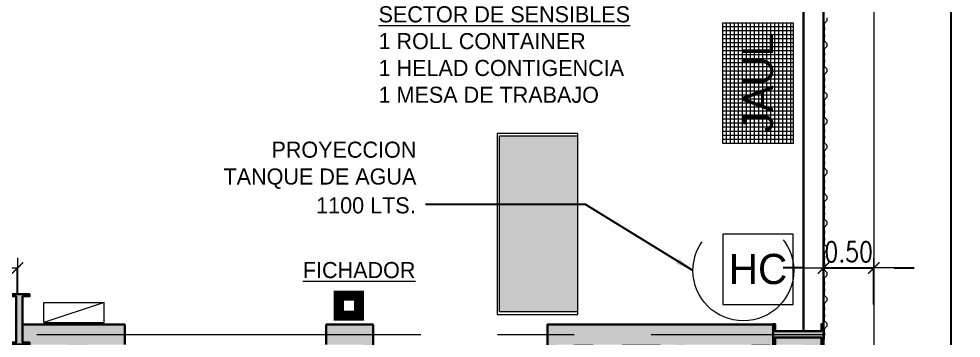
# Model space of a CAD drawing. Header units: millimetres. Extents: x 1972 to 5740, y 370 to 952.
# Drawn here: x 2718.49 to 2727.84, y 556.71 to 559.88 of the extents above; entities that cross this region are included whole.
import ezdxf

# ---------------------------------------------------------------- set-up
doc = ezdxf.new("R2010")
doc.units = ezdxf.units.MM
doc.header["$LTSCALE"] = 15
doc.linetypes.add('CENTER', pattern=[50.8, 31.75, -6.35, 6.35, -6.35])
doc.linetypes.add('DASHED2', pattern=[0.375, 0.25, -0.125])
for name, color, linetype, lineweight in [('000 ALE 00', 24, 'Continuous', 0), ('000 ALE CARPINTERIAS', 32, 'Continuous', 9), ('000 ALE COTAS', 223, 'Continuous', 9), ('000 ALE HATCH MUROS', 252, 'Continuous', 0), ('000 ALE LINEA DE MODULOS', 74, 'CENTER', 0), ('000 ALE TEXTO', 3, 'Continuous', 0), ('000 ALE TEXTO PLANO ARQ', 52, 'Continuous', 5), ('MUROS', 1, 'Continuous', 30)]:
    doc.layers.add(name, color=color, linetype=linetype, lineweight=lineweight)
for name, color, linetype, lineweight, true_color in [('000 ALE MOB HATCH', 8, 'Continuous', 0, 0x808080), ('000 ALE MOBILIARIO', 8, 'Continuous', 0, 0x808080), ('000 ALE PROYECCIONES', 253, 'DASHED2', 9, 0xa8a8a8)]:
    doc.layers.add(name, color=color, linetype=linetype, lineweight=lineweight, true_color=true_color)
doc.styles.add('RR', font='ROMANS.shx', dxfattribs={"width": 0.8})
doc.dimstyles.new('ALE cota100', dxfattribs={"dimscale": 2, "dimtxt": 0.1, "dimasz": 0.1, "dimexe": 0, "dimexo": 0.1, "dimgap": 0.03, "dimtad": 1, "dimzin": 1, "dimdsep": 46, "dimtxsty": 'RR', "dimblk1": 'COTA_N', "dimblk2": 'COTA_N', "dimsah": 1, "dimcen": 0.09, "dimclrd": 256, "dimclre": 256, "dimclrt": 256, "dimadec": 0, "dimazin": 0, "dimtfac": 1, "dimtix": 1, "dimtmove": 0, "dimatfit": 3, "dimldrblk": 'COTA_N', "dimfxl": 1, "dimtolj": 1, "dimtzin": 0, "dimarcsym": 0})
doc.dimstyles.get("Standard").update_dxf_attribs({"dimtxt": 0.18, "dimasz": 0.18, "dimexe": 0.18, "dimexo": 0.0625, "dimgap": 0.09, "dimtad": 0, "dimtih": 1, "dimtoh": 1, "dimdec": 4, "dimzin": 0, "dimdsep": 46, "dimtxsty": 'Standard', "dimcen": 0.09, "dimadec": 0, "dimazin": 0, "dimtfac": 1, "dimtdec": 4, "dimtofl": 0, "dimtmove": 0, "dimatfit": 3, "dimfxl": 1, "dimtolj": 1, "dimtzin": 0, "dimarcsym": 0})

# ---------------------------------------------------------------- blocks, each defined once
blk = doc.blocks.new('milp')
for p, q in [((-0.19, 0), (-0.19, -0.3581)), ((0.19, 0), (-0.19, 0)), ((0.19, 0), (0.19, -0.3581)), ((-0.135, -0.0523), (-0.135, -0.1585)), ((-0.1281, -0.0454), (0.1281, -0.0454)), ((0.135, -0.0523), (0.135, -0.1585)), ((0.1281, -0.1654), (-0.1281, -0.1654)), ((0.19, -0.205), (-0.19, -0.205)), ((-0.0001, -0.2881), (0.0001, -0.2881)), ((-0.0038, -0.685), (0.0039, -0.685))]:
    blk.add_line(p, q)
for centre, radius, start, end in [((-0.0158, 0.2091), 0.8523, 275.53148, 275.53148), ((0.0158, 0.2091), 0.8523, 264.46852, 264.46852), ((-0.1281, -0.0523), 0.00689, 90, 180), ((0.1281, -0.0523), 0.00689, 0, 90), ((-0.1281, -0.1585), 0.00689, 180, 270), ((0.1281, -0.1585), 0.00689, 270, 0), ((-0.0067, -0.5975), 0.3095, 88.7679, 88.7679), ((1.8278, -0.3132), 2.0183, 181.27513, 184.11429), ((0.0924, -0.4281), 0.2307, 155.65011, 182.46919), ((-0.0616, -0.3578), 0.0614, 150.81403, 156.1885), ((-0.087, -0.3436), 0.0322, 137.04608, 150.88647), ((-0.0473, -0.3825), 0.0878, 105.16166, 136.12054), ((0.0067, -0.5975), 0.3095, 91.24919, 104.38522), ((-0.0067, -0.5975), 0.3095, 75.61478, 88.74869), ((0.0473, -0.3825), 0.0878, 43.87946, 74.83834), ((0.087, -0.3436), 0.0322, 29.11353, 42.95392), ((0.0616, -0.3578), 0.0614, 23.8115, 29.18597), ((-0.0924, -0.4281), 0.2307, 357.53081, 24.34989), ((-1.8278, -0.3132), 2.0183, 355.88571, 358.72487), ((0.9099, -0.3584), 1.0997, 185.19378, 192.56356), ((0.5191, -0.4381), 0.6571, 180, 191.35087), ((-0.0019, -0.4555), 0.0616, 160.94675, 177.34152), ((-0.0209, -0.4566), 0.0446, 116.98021, 151.6052), ((0, -0.5082), 0.1001, 90, 114.26178), ((0, -0.5082), 0.1001, 65.73822, 90), ((0.0209, -0.4566), 0.0446, 28.3948, 63.01979), ((0.0195, -0.4573), 0.0461, 8.8018, 28.26257), ((-0.0291, -0.461), 0.0948, 359.7388, 6.51956), ((-0.5191, -0.4381), 0.6571, 348.64913, 0), ((-0.9099, -0.3584), 1.0997, 347.43644, 354.80622), ((-0.0375, -0.5104), 0.03, 180, 261.92569), ((0, -0.2461), 0.297, 261.92568, 270), ((0, -0.2461), 0.297, 270, 278.07432), ((0.0375, -0.5104), 0.03, 278.07431, 0), ((0.0851, -0.5338), 0.2567, 194.3946, 202.27379), ((-0.0885, -0.6047), 0.0692, 202.48396, 242.94632), ((0.4327, -0.4568), 0.5688, 191.21633, 195.46098), ((-0.0503, -0.5912), 0.0674, 194.81834, 203.00076), ((-0.0841, -0.6024), 0.032, 208.1129, 215.54661), ((-0.0885, -0.6047), 0.0272, 217.0799, 242.94632), ((-0.0551, -0.5427), 0.0975, 242.00049, 253.77432), ((-0.0439, -0.4681), 0.1726, 257.15377, 262.737), ((0.0158, 0.2091), 0.8523, 264.50836, 268.93722), ((-0.0158, 0.2091), 0.8523, 271.06278, 275.49164), ((0.0439, -0.4681), 0.1726, 277.263, 282.84623), ((0.0551, -0.5427), 0.0975, 286.22568, 297.99951), ((0.0885, -0.6047), 0.0272, 297.05368, 322.9201), ((0.0841, -0.6024), 0.032, 324.45339, 331.8871), ((0.0503, -0.5912), 0.0674, 336.99924, 345.18166), ((-0.4327, -0.4568), 0.5688, 344.53902, 348.78367), ((0.0885, -0.6047), 0.0692, 297.05368, 337.51604), ((-0.0851, -0.5338), 0.2567, 337.72621, 345.6054), ((-0.0582, -0.5524), 0.1295, 241.53491, 251.93107), ((-0.0684, -0.577), 0.103, 253.04832, 256.78122), ((-0.0439, -0.4681), 0.2146, 257.08087, 262.91769), ((0.0158, 0.2091), 0.8943, 264.46852, 268.74509), ((-0.0158, 0.2091), 0.8943, 271.26563, 275.53148), ((0.0439, -0.4681), 0.2146, 277.08231, 282.91913), ((0.0684, -0.577), 0.103, 283.21878, 286.95168), ((0.0582, -0.5524), 0.1295, 288.06893, 298.46509)]:
    blk.add_arc(centre, radius, start, end)
blk = doc.blocks.new('mbp')
for p, q in [((-0.19, 0), (-0.19, -0.24)), ((0, 0), (-0.19, 0)), ((0, 0), (0.19, 0)), ((0.19, 0), (0.19, -0.24)), ((-0.0001, -0.17), (0.0001, -0.17)), ((-0.0038, -0.5669), (0.0039, -0.5669))]:
    blk.add_line(p, q)
for centre, radius in [((0, -0.0425), 0.0175), ((0, -0.37), 0.013)]:
    blk.add_circle(centre, radius)
for centre, radius, start, end in [((-0.0158, 0.3271), 0.8523, 275.53148, 275.53148), ((0.0158, 0.3271), 0.8523, 264.46852, 264.46852), ((-0.0067, -0.4795), 0.3095, 88.7679, 88.7679), ((-0.0473, -0.2644), 0.0878, 105.16166, 136.12054), ((0.0067, -0.4795), 0.3095, 91.24919, 104.38522), ((0, -0.16), 0.0325, 201.89267, 338.10733), ((-0.0067, -0.4795), 0.3095, 75.61478, 88.74869), ((0.0473, -0.2644), 0.0878, 43.87946, 74.83834), ((1.8278, -0.1951), 2.0183, 181.27513, 184.11429), ((0.0924, -0.3101), 0.2307, 155.65011, 182.46919), ((-0.0616, -0.2397), 0.0614, 150.81403, 156.1885), ((-0.087, -0.2255), 0.0322, 137.04608, 150.88647), ((0.087, -0.2255), 0.0322, 29.11353, 42.95392), ((0.0616, -0.2397), 0.0614, 23.8115, 29.18597), ((-0.0924, -0.3101), 0.2307, 357.53081, 24.34989), ((-1.8278, -0.1951), 2.0183, 355.88571, 358.72487), ((0.9099, -0.2403), 1.0997, 185.19378, 192.56356), ((0.5191, -0.32), 0.6571, 180, 191.35087), ((0.0582, -0.4344), 0.1295, 279.56099, 279.56099), ((-0.5191, -0.32), 0.6571, 348.64913, 0), ((-0.9099, -0.2403), 1.0997, 347.43644, 354.80622), ((0.4327, -0.3387), 0.5688, 191.21633, 195.46098), ((-0.4327, -0.3387), 0.5688, 344.53902, 348.78367), ((0.0851, -0.4157), 0.2567, 194.3946, 202.27379), ((-0.0885, -0.4866), 0.0692, 202.48396, 242.94632), ((-0.0582, -0.4344), 0.1295, 241.53491, 251.93107), ((-0.0503, -0.4731), 0.0674, 194.81834, 203.00076), ((-0.0841, -0.4843), 0.032, 208.1129, 215.54661), ((-0.0885, -0.4866), 0.0272, 217.0799, 242.94632), ((-0.0551, -0.4247), 0.0975, 242.00049, 253.77432), ((-0.0684, -0.4589), 0.103, 253.04832, 256.78122), ((-0.0439, -0.35), 0.2146, 257.08087, 262.91769), ((-0.0439, -0.35), 0.1726, 257.15377, 262.737), ((0.0158, 0.3271), 0.8523, 264.50836, 268.93722), ((-0.0158, 0.3271), 0.8523, 271.06278, 275.49164), ((0.0439, -0.35), 0.1726, 277.263, 282.84623), ((0.0439, -0.35), 0.2146, 277.08231, 282.91913), ((0.0551, -0.4247), 0.0975, 286.22568, 297.99951), ((0.0684, -0.4589), 0.103, 283.21878, 286.95168), ((0.0582, -0.4344), 0.1295, 288.06893, 298.46509), ((0.0885, -0.4866), 0.0272, 297.05368, 322.9201), ((0.0841, -0.4843), 0.032, 324.45339, 331.8871), ((0.0503, -0.4731), 0.0674, 336.99924, 345.18166), ((0.0885, -0.4866), 0.0692, 297.05368, 337.51604), ((-0.0851, -0.4157), 0.2567, 337.72621, 345.6054), ((0.0158, 0.3271), 0.8943, 264.46852, 268.74509), ((-0.0158, 0.3271), 0.8943, 271.26563, 275.53148)]:
    blk.add_arc(centre, radius, start, end)
blk = doc.blocks.new('COTA_N')
for p, q in [((0, 0.5), (0, -0.5)), ((-1, 0), (0, 0))]:
    blk.add_line(p, q)
at = {"const_width": 0.065}
blk.add_lwpolyline([(0.141, 0.141), (0.283, 0.283), (0, 0), (-0.141, -0.141), (-0.283, -0.283)], dxfattribs=at)
blk = doc.blocks.new('*D84')
at = {"layer": '000 ALE COTAS', "lineweight": -2, "transparency": 16777216}
for p, q in [((2712.6732, 557.1429), (2712.6732, 557.4051)), ((2718.2732, 557.4051), (2712.8732, 557.4051)), ((2718.4732, 557.1429), (2718.4732, 557.4051))]:
    blk.add_line(p, q, dxfattribs=at)
at = {"layer": 'Defpoints', "color": 0, "transparency": 16777216}
for p in [(2712.6732, 557.4051), (2712.6732, 556.9429), (2718.4732, 556.9429)]:
    blk.add_point(p, dxfattribs=at)
at = {"layer": '000 ALE COTAS', "lineweight": -2, "transparency": 16777216, "xscale": 0.2, "yscale": 0.2, "zscale": 0.2, "rotation": 180}
blk.add_blockref('COTA_N', (2712.6732, 557.4051), dxfattribs=at)
at = {"layer": '000 ALE COTAS', "lineweight": -2, "transparency": 16777216, "xscale": 0.2, "yscale": 0.2, "zscale": 0.2}
blk.add_blockref('COTA_N', (2718.4732, 557.4051), dxfattribs=at)
at = {"layer": '000 ALE COTAS', "transparency": 16777216, "insert": (2715.5732, 557.5651), "char_height": 0.2, "attachment_point": 5, "style": 'RR'}
blk.add_mtext('\\A1;5.80', dxfattribs=at)
blk = doc.blocks.new('*D91')
at = {"layer": '000 ALE COTAS', "lineweight": -2, "transparency": 16777216}
for p, q in [((2726.2732, 557.4051), (2726.0732, 557.4051)), ((2726.4732, 557.0429), (2726.4732, 557.4051)), ((2726.4732, 557.4051), (2726.9732, 557.4051)), ((2726.9732, 557.0429), (2726.9732, 557.4051)), ((2727.1732, 557.4051), (2727.3732, 557.4051))]:
    blk.add_line(p, q, dxfattribs=at)
at = {"layer": 'Defpoints', "color": 0, "transparency": 16777216}
for p in [(2726.9732, 557.4051), (2726.4732, 556.8429), (2726.9732, 556.8429)]:
    blk.add_point(p, dxfattribs=at)
at = {"layer": '000 ALE COTAS', "lineweight": -2, "transparency": 16777216, "xscale": 0.2, "yscale": 0.2, "zscale": 0.2}
blk.add_blockref('COTA_N', (2726.4732, 557.4051), dxfattribs=at)
at = {"layer": '000 ALE COTAS', "lineweight": -2, "transparency": 16777216, "xscale": 0.2, "yscale": 0.2, "zscale": 0.2, "rotation": 180}
blk.add_blockref('COTA_N', (2726.9732, 557.4051), dxfattribs=at)
at = {"layer": '000 ALE COTAS', "transparency": 16777216, "insert": (2726.7232, 557.5651), "char_height": 0.2, "attachment_point": 5, "style": 'RR'}
blk.add_mtext('\\A1;0.50', dxfattribs=at)
blk = doc.blocks.new('*D325')
at = {"layer": '000 ALE COTAS', "lineweight": -2, "transparency": 16777216}
for p, q in [((2727.1732, 611.6429), (2727.7396, 611.6429)), ((2727.7396, 531.8429), (2727.7396, 611.4429)), ((2727.1732, 531.6429), (2727.7396, 531.6429))]:
    blk.add_line(p, q, dxfattribs=at)
at = {"layer": 'Defpoints', "color": 0, "transparency": 16777216}
for p in [(2726.9732, 611.6429), (2727.7396, 611.6429), (2726.9732, 531.6429)]:
    blk.add_point(p, dxfattribs=at)
at = {"layer": '000 ALE COTAS', "lineweight": -2, "transparency": 16777216, "xscale": 0.2, "yscale": 0.2, "zscale": 0.2}
for p, rotation in [((2727.7396, 611.6429), 90), ((2727.7396, 531.6429), 270)]:
    blk.add_blockref('COTA_N', p, dxfattribs=dict(at, rotation=rotation))
at = {"layer": '000 ALE COTAS', "transparency": 16777216, "insert": (2727.5796, 571.6429), "char_height": 0.2, "attachment_point": 5, "rotation": 90, "style": 'RR'}
blk.add_mtext('\\A1;80.00', dxfattribs=at)
blk = doc.blocks.new('CARRO')
blk.add_lwpolyline([(0, 0.7), (1.2, 0.7), (1.2, 0), (0, 0), (0, 0.7)])
blk = doc.blocks.new('MESA DE TRABAJO')
for points in [[(1.8, 0.8), (0, 0.8), (0, 0), (1.8, 0), (1.8, 0.8)], [(0, 0), (0.025, 0), (0.025, 0.775), (1.775, 0.775), (1.775, 0), (1.8, 0)]]:
    blk.add_lwpolyline(points)

msp = doc.modelspace()

# ---------------------------------------------------------------- hatches: boundary and pattern name
at = {"layer": '000 ALE HATCH MUROS', "transparency": 33554687}
h = msp.add_hatch(color=256, dxfattribs=at)
h.dxf.hatch_style = 1
h.paths.add_polyline_path([(2718.97324, 552.94292), (2719.17324, 552.94292), (2719.17324, 556.64292), (2719.53824, 556.64292), (2719.53824, 556.84292), (2718.52324, 556.84292), (2718.52324, 557.12331), (2718.59324, 557.12331), (2718.59324, 557.14331), (2718.38324, 557.14331), (2718.38324, 557.12331), (2718.45824, 557.12331), (2718.45824, 556.66292), (2718.38324, 556.66292), (2718.36324, 556.64292), (2718.97324, 556.64292)])
h = msp.add_hatch(color=256, dxfattribs=at)
h.dxf.hatch_style = 1
h.paths.add_polyline_path([(2721.90324, 552.70292), (2722.00324, 552.70292), (2722.00324, 556.84292), (2721.53824, 556.84288), (2721.53824, 556.64292), (2721.90324, 556.64292)])
h = msp.add_hatch(color=256, dxfattribs=at)
h.dxf.hatch_style = 1
h.paths.add_polyline_path([(2723.88324, 555.09292), (2723.73324, 555.09292), (2723.73324, 556.84292), (2725.97285, 556.84292), (2725.97285, 556.84792), (2725.99285, 556.84792), (2725.99285, 556.77792), (2726.45324, 556.77792), (2726.45324, 556.84792), (2726.47324, 556.84792), (2726.47324, 556.59292), (2726.27324, 556.59292), (2726.27324, 556.64292), (2725.10324, 556.64292), (2725.10324, 555.19292), (2725.41324, 555.19292), (2725.41324, 555.09292), (2724.68324, 555.09292), (2724.68324, 555.19292), (2725.00324, 555.19292), (2725.00324, 556.64292), (2723.83324, 556.64292), (2723.83324, 555.19292), (2723.88324, 555.19292)])
at = {"layer": '000 ALE MOB HATCH', "true_color": 0x2776bb}
h = msp.add_hatch(dxfattribs=at)
h.set_pattern_fill('_USER', color=152, scale=0.04, angle=90, double=1, pattern_type=0)
h.set_pattern_definition([(90, (115031.229793, -275070.75305), (-0.04, 0), []), (180, (115031.229793, -275070.75305), (0, -0.04), [])])
h.paths.add_polyline_path([(2725.47324, 558.64292), (2725.47324, 559.84292), (2726.17324, 559.84292), (2726.17324, 558.64292)])
at = {"layer": '000 ALE MOB HATCH', "true_color": 0x2776bb, "transparency": 33554687}
h = msp.add_hatch(color=152, dxfattribs=at)
h.dxf.hatch_style = 1
h.paths.add_polyline_path([(2723.25824, 558.71792), (2723.25824, 556.96792), (2724.03324, 556.96792), (2724.03324, 558.71792)])

# ---------------------------------------------------------------- linework, layer by layer
at = {"layer": '000 ALE 00'}
for points in [[(2726.50624, 559.891), (2726.50624, 559.861), (2726.47824, 559.833), (2726.47824, 559.8005), (2726.48324, 559.7955), (2726.48324, 559.7715), (2726.47824, 559.7665), (2726.47824, 559.7325), (2726.48324, 559.7275), (2726.48324, 559.7035), (2726.47824, 559.6985), (2726.47824, 559.666), (2726.50624, 559.638), (2726.50624, 559.608)], [(2726.50624, 559.608), (2726.47824, 559.58), (2726.47824, 559.5475), (2726.48324, 559.5425), (2726.48324, 559.5185), (2726.47824, 559.5135), (2726.47824, 559.4795), (2726.48324, 559.4745), (2726.48324, 559.4505), (2726.47824, 559.4455), (2726.47824, 559.413), (2726.50624, 559.385), (2726.50624, 559.355), (2726.47824, 559.327), (2726.47824, 559.2945), (2726.48324, 559.2895), (2726.48324, 559.2655), (2726.47824, 559.2605), (2726.47824, 559.2265), (2726.48324, 559.2215), (2726.48324, 559.1975), (2726.47824, 559.1925), (2726.47824, 559.16), (2726.50624, 559.132), (2726.50624, 559.102), (2726.47824, 559.074), (2726.47824, 559.0415), (2726.48324, 559.0365), (2726.48324, 559.0125), (2726.47824, 559.0075), (2726.47824, 558.9735), (2726.48324, 558.9685), (2726.48324, 558.9445), (2726.47824, 558.9395), (2726.47824, 558.907), (2726.50624, 558.879), (2726.50624, 558.849), (2726.47824, 558.821), (2726.47824, 558.7885), (2726.48324, 558.7835), (2726.48324, 558.7595), (2726.47824, 558.7545), (2726.47824, 558.7205), (2726.48324, 558.7155), (2726.48324, 558.6915), (2726.47824, 558.6865), (2726.47824, 558.654), (2726.50624, 558.626), (2726.50624, 558.596)], [(2726.50624, 558.596), (2726.47824, 558.568), (2726.47824, 558.5355), (2726.48324, 558.5305), (2726.48324, 558.5065), (2726.47824, 558.5015), (2726.47824, 558.4675), (2726.48324, 558.4625), (2726.48324, 558.4385), (2726.47824, 558.4335), (2726.47824, 558.401), (2726.50624, 558.373), (2726.50624, 558.343), (2726.47824, 558.315), (2726.47824, 558.2825), (2726.48324, 558.2775), (2726.48324, 558.2535), (2726.47824, 558.2485), (2726.47824, 558.2145), (2726.48324, 558.2095), (2726.48324, 558.1855), (2726.47824, 558.1805), (2726.47824, 558.148), (2726.50624, 558.12), (2726.50624, 558.09), (2726.47824, 558.062), (2726.47824, 558.0295), (2726.48324, 558.0245), (2726.48324, 558.0005), (2726.47824, 557.9955), (2726.47824, 557.9615), (2726.48324, 557.9565), (2726.48324, 557.9325), (2726.47824, 557.9275), (2726.47824, 557.895), (2726.50624, 557.867), (2726.50624, 557.837), (2726.47824, 557.809), (2726.47824, 557.7765), (2726.48324, 557.7715), (2726.48324, 557.7475), (2726.47824, 557.7425), (2726.47824, 557.7085), (2726.48324, 557.7035), (2726.48324, 557.6795), (2726.47824, 557.6745), (2726.47824, 557.642), (2726.50624, 557.614), (2726.50624, 557.584)], [(2726.50624, 557.584), (2726.47824, 557.556), (2726.47824, 557.5235), (2726.48324, 557.5185), (2726.48324, 557.4945), (2726.47824, 557.4895), (2726.47824, 557.4555), (2726.48324, 557.4505), (2726.48324, 557.4265), (2726.47824, 557.4215), (2726.47824, 557.389), (2726.50624, 557.361), (2726.50624, 557.331), (2726.47824, 557.303), (2726.47824, 557.2705), (2726.48324, 557.2655), (2726.48324, 557.2415), (2726.47824, 557.2365), (2726.47824, 557.2025), (2726.48324, 557.1975), (2726.48324, 557.1735), (2726.47824, 557.1685), (2726.47824, 557.136), (2726.50624, 557.108), (2726.50624, 557.078), (2726.47824, 557.05), (2726.47824, 557.0175), (2726.48324, 557.0125), (2726.48324, 556.9885), (2726.47824, 556.9835), (2726.47824, 556.9495), (2726.48324, 556.9445), (2726.48324, 556.9205), (2726.47824, 556.9155), (2726.47824, 556.883), (2726.50624, 556.855), (2726.50624, 556.825), (2726.47824, 556.797), (2726.47824, 556.7645), (2726.48324, 556.7595), (2726.48324, 556.7355), (2726.47824, 556.7305), (2726.47824, 556.6965)]]:
    msp.add_lwpolyline(points, dxfattribs=at)
at = {"layer": '000 ALE CARPINTERIAS'}
for p, q in [((2726.97324, 582.34292), (2726.97324, 546.17292)), ((2719.3341, 557.06292), (2718.7341, 556.86292)), ((2718.7341, 556.86292), (2718.7341, 557.06292)), ((2718.7341, 557.06292), (2719.3341, 557.06292)), ((2719.3341, 556.86292), (2719.3341, 557.06292)), ((2718.7341, 556.86292), (2719.3341, 556.86292))]:
    msp.add_line(p, q, dxfattribs=at)
at = {"layer": '000 ALE COTAS', "const_width": 0.1}
msp.add_lwpolyline([(2721.66233, 557.13029), (2721.86233, 557.13029), (2721.86233, 556.93029), (2721.66233, 556.93029), (2721.66233, 557.13029)], dxfattribs=at)
at = {"layer": '000 ALE LINEA DE MODULOS', "ltscale": 0.008}
for p, q in [((2726.97324, 611.64292), (2726.97324, 531.64292)), ((2706.47324, 556.74292), (2726.47324, 556.74292))]:
    msp.add_line(p, q, dxfattribs=at)
at = {"layer": '000 ALE MOBILIARIO'}
msp.add_lwpolyline([(2725.47324, 557.04292), (2726.17324, 557.04292), (2726.17324, 557.74292), (2725.47324, 557.74292), (2725.47324, 557.04292)], dxfattribs=at)
at = {"layer": '000 ALE PROYECCIONES', "ltscale": 0.5}
msp.add_circle((2725.67784, 557.37953), 0.5, dxfattribs=at)
at = {"layer": 'MUROS', "linetype": 'Continuous', "ltscale": 0.001}
for p, q in [((2726.47324, 581.74292), (2726.47324, 556.74292)), ((2726.27324, 561.71292), (2726.27324, 556.77792)), ((2719.53824, 556.84292), (2718.52324, 556.84292)), ((2722.00324, 556.84292), (2721.53824, 556.84292))]:
    msp.add_line(p, q, dxfattribs=at)
at = {"layer": 'MUROS'}
for p, q in [((2719.53824, 556.84292), (2719.53824, 556.64292)), ((2721.53824, 556.84292), (2721.53826, 556.64292)), ((2722.00324, 556.84292), (2722.00324, 552.70292))]:
    msp.add_line(p, q, dxfattribs=at)
at = {"layer": 'MUROS', "linetype": 'Continuous', "ltscale": 0.001}
for points in [[(2718.38324, 557.14331), (2718.59324, 557.14331), (2718.59324, 557.12331), (2718.52324, 557.12331), (2718.52324, 556.66292), (2718.59324, 556.66292), (2718.59324, 556.64292), (2718.38324, 556.64292), (2718.38324, 556.66292), (2718.45824, 556.66292), (2718.45824, 557.12331), (2718.38324, 557.12331), (2718.38324, 557.14331)], [(2726.47324, 556.63792), (2726.47324, 556.84792), (2726.45324, 556.84792), (2726.45324, 556.77792), (2725.99285, 556.77792), (2725.99285, 556.84792), (2725.97285, 556.84792), (2725.97285, 556.63792), (2725.99285, 556.63792), (2725.99285, 556.71292), (2726.45324, 556.71292), (2726.45324, 556.63792), (2726.47324, 556.63792)]]:
    msp.add_lwpolyline(points, close=True, dxfattribs=at)
msp.add_lwpolyline([(2725.97285, 556.84292), (2723.73324, 556.84292), (2723.73324, 555.09292), (2723.88324, 555.09292)], dxfattribs=at)

# ---------------------------------------------------------------- block references
at = {"layer": '000 ALE CARPINTERIAS', "xscale": -1}
for name, p in [('mbp', (2724.18609, 556.63292)), ('milp', (2725.46739, 556.63292))]:
    msp.add_blockref(name, p, dxfattribs=at)
at = {"layer": '000 ALE CARPINTERIAS'}
for name, p in [('mbp', (2725.94739, 556.63292)), ('milp', (2724.66609, 556.63292))]:
    msp.add_blockref(name, p, dxfattribs=at)
at = {"layer": '000 ALE MOBILIARIO'}
for name, p, rotation in [('CARRO', (2726.17324, 558.64292), 90), ('MESA DE TRABAJO', (2724.03324, 556.94292), 89.99999999999999)]:
    msp.add_blockref(name, p, dxfattribs=dict(at, rotation=rotation))

# ---------------------------------------------------------------- texts
at = {"layer": '000 ALE TEXTO'}
for s, width, heights, insert, char_height, attachment_point in [('{\\LSECTOR DE SENSIBLES}\\P1 ROLL CONTAINER\\P1 HELAD CONTIGENCIA\\P1 MESA DE TRABAJO', 3.0590994, [3.06351], (2722.05658, 560.00764), 0.16, 1), ('HC', 1.1443176, [0.96701], (2725.82324, 557.39292), 0.3, 5), ('{\\LFICHADOR}', 3.0590994, [3.06351], (2721.30542, 557.4644), 0.16, 1)]:
    msp.add_mtext_dynamic_manual_height_columns(s, width=width, gutter_width=12.5, heights=heights, dxfattribs=dict(at, insert=insert, char_height=char_height, attachment_point=attachment_point))
at = {"layer": '000 ALE TEXTO', "insert": (2725.82324, 559.24292), "char_height": 0.3, "attachment_point": 5, "rotation": 90}
msp.add_mtext_dynamic_manual_height_columns('JAUL', width=1.1443176, gutter_width=12.5, heights=[0.96701], dxfattribs=at)
at = {"layer": '000 ALE TEXTO PLANO ARQ', "insert": (2722.43209, 557.94573), "char_height": 0.18, "width": 2.1390942, "attachment_point": 9}
msp.add_mtext('{\\H0.88889x;PROYECCION TANQUE DE AGUA 1100 LTS}.', dxfattribs=at)

# ---------------------------------------------------------------- dimensions: what is measured, and where the dimension line sits
at = {"layer": '000 ALE COTAS'}
dim = msp.add_linear_dim(base=(2727.73957, 611.64292), p1=(2726.97324, 531.64292), p2=(2726.97324, 611.64292), angle=90, dimstyle='ALE cota100', dxfattribs=at)
dim.commit()
dim.dimension.update_dxf_attribs({"geometry": '*D325', "text_midpoint": (2727.57957, 571.64292)})
dim = msp.add_linear_dim(base=(2712.67324, 557.40507), p1=(2718.47324, 556.94292), p2=(2712.67324, 556.94292), angle=180, dimstyle='ALE cota100', dxfattribs=at)
dim.commit()
dim.dimension.update_dxf_attribs({"geometry": '*D84', "text_midpoint": (2715.57324, 557.40507), "dimtype": 161})
dim = msp.add_aligned_dim(p1=(2726.47324, 556.84292), p2=(2726.97324, 556.84292), distance=0.56215, dimstyle='ALE cota100', dxfattribs=at)
dim.commit()
dim.dimension.update_dxf_attribs({"geometry": '*D91', "text_midpoint": (2726.72324, 557.56507)})

# ---------------------------------------------------------------- leaders
at = {"layer": '000 ALE TEXTO PLANO ARQ', "annotation_type": 0, "has_hookline": 1, "hookline_direction": 1, "text_width": 1.92}
msp.add_leader([(2725.17784, 557.37953), (2724.10968, 558.03573), (2722.52209, 558.03573)], dimstyle='Standard', override={"dimscale": 1}, dxfattribs=at)

doc.saveas('drawing.dxf')
